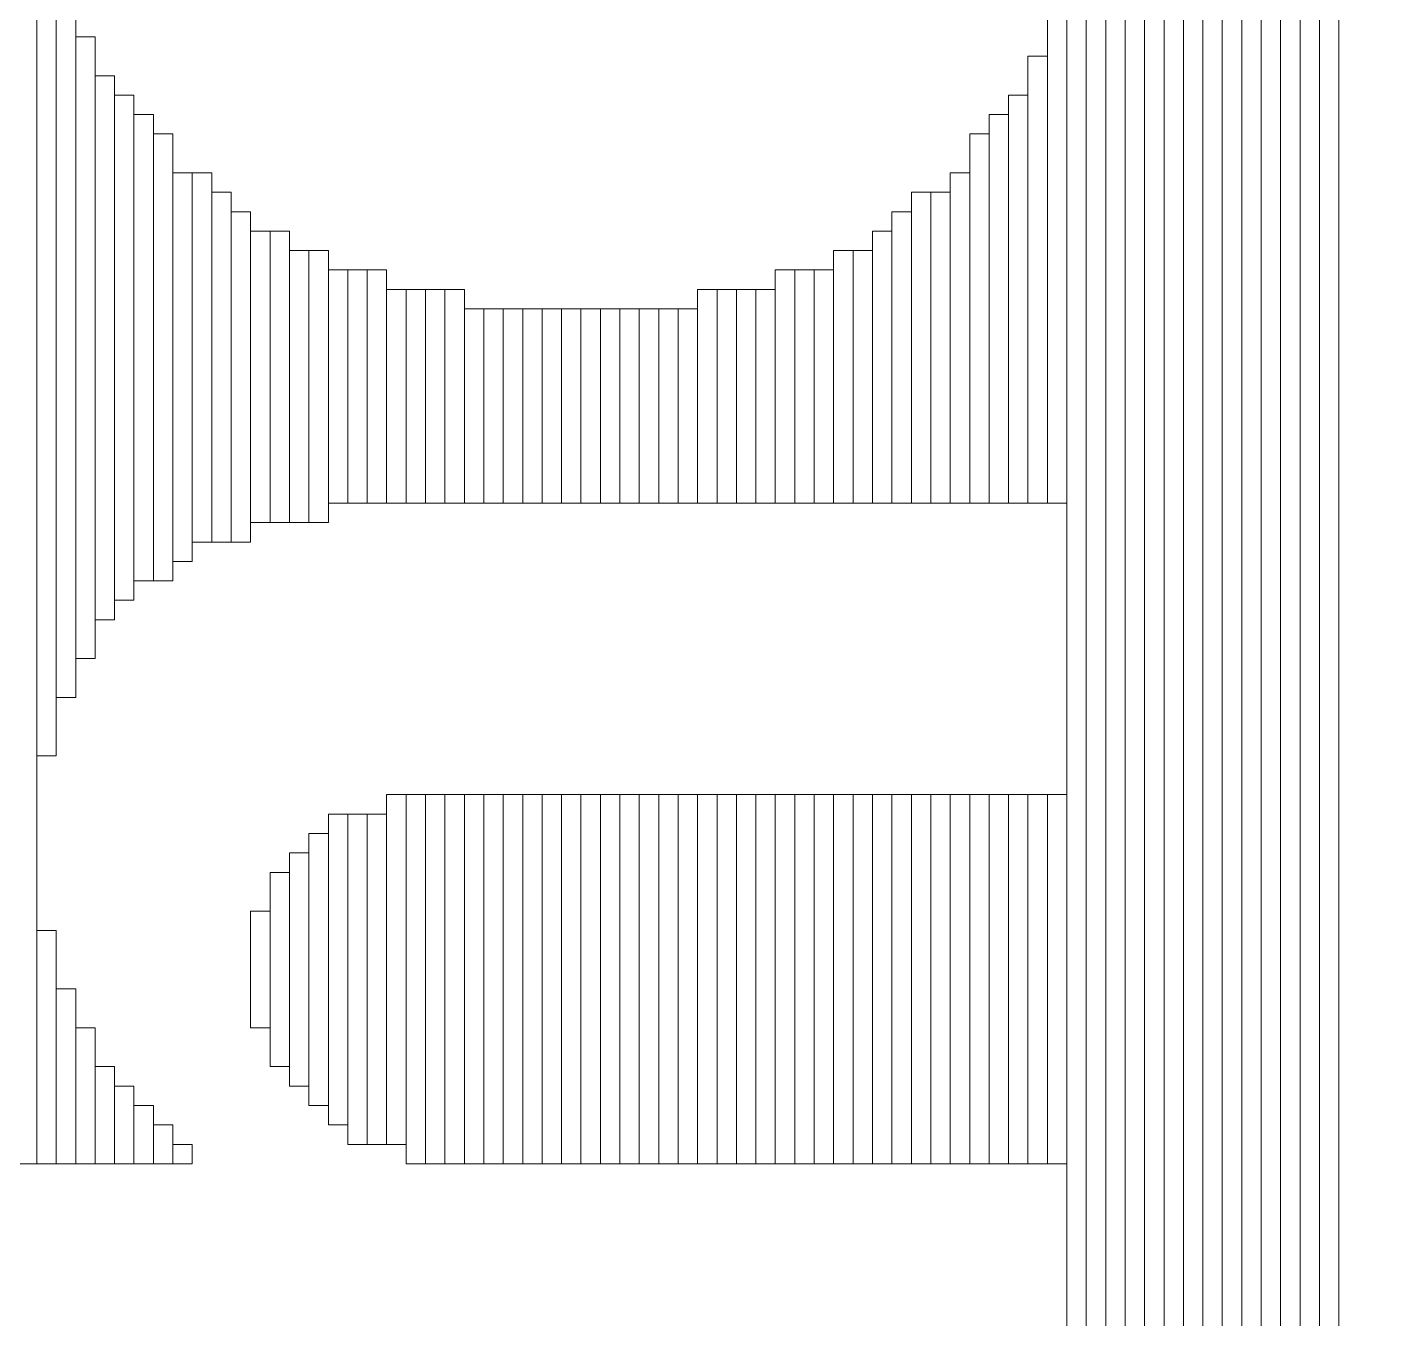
# Model space of a CAD drawing. Header units: millimetres. Extents: x -90 to 99, y -65 to 67.
# Drawn here: x -49.687 to -47.916, y 15.522 to 17.21 of the extents above; entities that cross this region are included whole.
import ezdxf

# ---------------------------------------------------------------- set-up
doc = ezdxf.new("R2010")
doc.units = ezdxf.units.MM
doc.header["$MEASUREMENT"] = 0
doc.layers.add('BG_OUTLINE', color=7, linetype='Continuous')
doc.layers.add('MA_PEN3', color=7, linetype='Continuous')

msp = doc.modelspace()

# ---------------------------------------------------------------- linework, layer by layer
at = {"layer": 'BG_OUTLINE', "color": 3, "lineweight": 9}
msp.add_open_spline([(-71.7269, -61.8795), (-71.7269, -61.8795), (-71.7343, 42.2681), (-71.7343, 42.2681), (-71.7343, 42.2681), (-71.7348, 43.0066), (-71.4419, 43.715), (-70.92, 44.2375), (-70.92, 44.2375), (-70.3982, 44.76), (-69.6866, 45.0538), (-68.9482, 45.0543), (-68.9482, 45.0543), (-68.9482, 45.0543), (75.2046, 45.0543), (75.2046, 45.0543), (75.2046, 45.0543), (76.8319, 45.0552), (78.1763, 43.7805), (78.2661, 42.1556), (78.2661, 42.1556), (78.2661, 42.1556), (78.2661, 31.2814), (78.2661, 31.2814), (78.2661, 31.2814), (78.2661, 31.2814), (72.2646, 31.2814), (72.2646, 31.2814), (72.2646, 31.2814), (72.2646, 31.2814), (72.2646, 26.9814), (72.2646, 26.9814), (72.2646, 26.9814), (72.2646, 26.9814), (78.2661, 26.9814), (78.2661, 26.9814), (78.2661, 26.9814), (78.2661, 26.9814), (78.2661, 18.6553), (78.2661, 18.6553), (78.2661, 18.6553), (78.2661, 18.6553), (72.2496, 18.6553), (72.2496, 18.6553), (72.2496, 18.6553), (72.2496, 18.6553), (72.2496, 14.3553), (72.2496, 14.3553), (72.2496, 14.3553), (72.2496, 14.3553), (78.2661, 14.3553), (78.2661, 14.3553), (78.2661, 14.3553), (78.2661, 14.3553), (78.2661, 9.255), (78.2661, 9.255), (78.2661, 9.255), (78.2661, 9.255), (72.2648, 9.255), (72.2648, 9.255), (72.2648, 9.255), (72.2648, 9.255), (72.2648, 4.955), (72.2648, 4.955), (72.2648, 4.955), (72.2648, 4.955), (78.2661, 4.955), (78.2661, 4.955), (78.2661, 4.955), (78.2661, 4.955), (78.2661, -3.3762), (78.2661, -3.3762), (78.2661, -3.3762), (78.2661, -3.3762), (72.2445, -3.3762), (72.2445, -3.3762), (72.2445, -3.3762), (72.2445, -3.3762), (72.2445, -7.6762), (72.2445, -7.6762), (72.2445, -7.6762), (72.2445, -7.6762), (78.2661, -7.6762), (78.2661, -7.6762), (78.2661, -7.6762), (78.2661, -7.6762), (78.2661, -12.7615), (78.2661, -12.7615), (78.2661, -12.7615), (78.2661, -12.7615), (72.2651, -12.7615), (72.2651, -12.7615), (72.2651, -12.7615), (72.2651, -12.7615), (72.2651, -17.0615), (72.2651, -17.0615), (72.2651, -17.0615), (72.2651, -17.0615), (78.2661, -17.0615), (78.2661, -17.0615), (78.2661, -17.0615), (78.2661, -17.0615), (78.2661, -25.4097), (78.2661, -25.4097), (78.2661, -25.4097), (78.2661, -25.4097), (72.2656, -25.4097), (72.2656, -25.4097), (72.2656, -25.4097), (72.2656, -25.4097), (72.2656, -29.7097), (72.2656, -29.7097), (72.2656, -29.7097), (72.2656, -29.7097), (78.2661, -29.7097), (78.2661, -29.7097), (78.2661, -29.7097), (78.2661, -29.7097), (78.2661, -34.793), (78.2661, -34.793), (78.2661, -34.793), (78.2661, -34.793), (72.2679, -34.793), (72.2679, -34.793), (72.2679, -34.793), (72.2679, -34.793), (72.2679, -39.0929), (72.2679, -39.0929), (72.2679, -39.0929), (72.2679, -39.0929), (78.2661, -39.0929), (78.2661, -39.0929), (78.2661, -39.0929), (78.2661, -39.0929), (78.2661, -47.4269), (78.2661, -47.4269), (78.2661, -47.4269), (78.2661, -47.4269), (72.2679, -47.4269), (72.2679, -47.4269), (72.2679, -47.4269), (72.2679, -47.4269), (72.2679, -51.7269), (72.2679, -51.7269), (72.2679, -51.7269), (72.2679, -51.7269), (78.2661, -51.7269), (78.2661, -51.7269), (78.2661, -51.7269), (78.2661, -51.7269), (78.2661, -51.8138), (78.2661, -51.8138), (78.2661, -51.8138), (78.2661, -51.8138), (78.2656, -61.8468), (78.2656, -61.8468), (78.2656, -61.8468), (78.2661, -62.6669), (77.9407, -63.4536), (77.3612, -64.0339), (77.3612, -64.0339), (76.7817, -64.6142), (75.9915, -64.9405), (75.1713, -64.941), (75.1713, -64.941), (75.1713, -64.941), (-68.6609, -64.9456), (-68.6609, -64.9456), (-68.6609, -64.9456), (-69.4735, -64.9461), (-70.2531, -64.6237), (-70.8281, -64.0495), (-70.8281, -64.0495), (-71.4031, -63.4752), (-71.7264, -62.6922), (-71.7269, -61.8795)], degree=3, knots=[0, 0, 0, 0, 0.022727, 0.022727, 0.022727, 0.022727, 0.045455, 0.045455, 0.045455, 0.045455, 0.068182, 0.068182, 0.068182, 0.068182, 0.090909, 0.090909, 0.090909, 0.090909, 0.113636, 0.113636, 0.113636, 0.113636, 0.136364, 0.136364, 0.136364, 0.136364, 0.159091, 0.159091, 0.159091, 0.159091, 0.181818, 0.181818, 0.181818, 0.181818, 0.204545, 0.204545, 0.204545, 0.204545, 0.227273, 0.227273, 0.227273, 0.227273, 0.25, 0.25, 0.25, 0.25, 0.272727, 0.272727, 0.272727, 0.272727, 0.295455, 0.295455, 0.295455, 0.295455, 0.318182, 0.318182, 0.318182, 0.318182, 0.340909, 0.340909, 0.340909, 0.340909, 0.363636, 0.363636, 0.363636, 0.363636, 0.386364, 0.386364, 0.386364, 0.386364, 0.409091, 0.409091, 0.409091, 0.409091, 0.431818, 0.431818, 0.431818, 0.431818, 0.454545, 0.454545, 0.454545, 0.454545, 0.477273, 0.477273, 0.477273, 0.477273, 0.5, 0.5, 0.5, 0.5, 0.522727, 0.522727, 0.522727, 0.522727, 0.545455, 0.545455, 0.545455, 0.545455, 0.568182, 0.568182, 0.568182, 0.568182, 0.590909, 0.590909, 0.590909, 0.590909, 0.613636, 0.613636, 0.613636, 0.613636, 0.636364, 0.636364, 0.636364, 0.636364, 0.659091, 0.659091, 0.659091, 0.659091, 0.681818, 0.681818, 0.681818, 0.681818, 0.704545, 0.704545, 0.704545, 0.704545, 0.727273, 0.727273, 0.727273, 0.727273, 0.75, 0.75, 0.75, 0.75, 0.772727, 0.772727, 0.772727, 0.772727, 0.795455, 0.795455, 0.795455, 0.795455, 0.818182, 0.818182, 0.818182, 0.818182, 0.840909, 0.840909, 0.840909, 0.840909, 0.863636, 0.863636, 0.863636, 0.863636, 0.886364, 0.886364, 0.886364, 0.886364, 0.909091, 0.909091, 0.909091, 0.909091, 0.931818, 0.931818, 0.931818, 0.931818, 0.954545, 0.954545, 0.954545, 0.954545, 0.977273, 0.977273, 0.977273, 0.977273, 1, 1, 1, 1], dxfattribs=at)
at = {"layer": 'MA_PEN3', "color": 5, "lineweight": 9}
for points in [[(-48.2773, 12.6512), (-48.2773, 12.6512), (-48.3027, 12.6512), (-48.3027, 12.6512), (-48.3027, 12.6512), (-48.3027, 12.6512), (-48.3027, 25.0972), (-48.3027, 25.0972), (-48.3027, 25.0972), (-48.3027, 25.0972), (-48.2773, 25.0972), (-48.2773, 25.0972), (-48.2773, 25.0972), (-48.2773, 25.0972), (-48.2773, 12.6512), (-48.2773, 12.6512)], [(-48.2519, 12.6512), (-48.2519, 12.6512), (-48.2773, 12.6512), (-48.2773, 12.6512), (-48.2773, 12.6512), (-48.2773, 12.6512), (-48.2773, 25.0972), (-48.2773, 25.0972), (-48.2773, 25.0972), (-48.2773, 25.0972), (-48.2519, 25.0972), (-48.2519, 25.0972), (-48.2519, 25.0972), (-48.2519, 25.0972), (-48.2519, 12.6512), (-48.2519, 12.6512)], [(-48.2265, 12.6512), (-48.2265, 12.6512), (-48.2519, 12.6512), (-48.2519, 12.6512), (-48.2519, 12.6512), (-48.2519, 12.6512), (-48.2519, 25.0972), (-48.2519, 25.0972), (-48.2519, 25.0972), (-48.2519, 25.0972), (-48.2265, 25.0972), (-48.2265, 25.0972), (-48.2265, 25.0972), (-48.2265, 25.0972), (-48.2265, 12.6512), (-48.2265, 12.6512)], [(-48.2011, 12.6512), (-48.2011, 12.6512), (-48.2265, 12.6512), (-48.2265, 12.6512), (-48.2265, 12.6512), (-48.2265, 12.6512), (-48.2265, 25.0972), (-48.2265, 25.0972), (-48.2265, 25.0972), (-48.2265, 25.0972), (-48.2011, 25.0972), (-48.2011, 25.0972), (-48.2011, 25.0972), (-48.2011, 25.0972), (-48.2011, 12.6512), (-48.2011, 12.6512)], [(-48.1757, 12.6512), (-48.1757, 12.6512), (-48.2011, 12.6512), (-48.2011, 12.6512), (-48.2011, 12.6512), (-48.2011, 12.6512), (-48.2011, 25.0972), (-48.2011, 25.0972), (-48.2011, 25.0972), (-48.2011, 25.0972), (-48.1757, 25.0972), (-48.1757, 25.0972), (-48.1757, 25.0972), (-48.1757, 25.0972), (-48.1757, 12.6512), (-48.1757, 12.6512)], [(-48.1503, 12.6512), (-48.1503, 12.6512), (-48.1757, 12.6512), (-48.1757, 12.6512), (-48.1757, 12.6512), (-48.1757, 12.6512), (-48.1757, 25.0972), (-48.1757, 25.0972), (-48.1757, 25.0972), (-48.1757, 25.0972), (-48.1503, 25.0972), (-48.1503, 25.0972), (-48.1503, 25.0972), (-48.1503, 25.0972), (-48.1503, 12.6512), (-48.1503, 12.6512)], [(-48.1249, 12.6512), (-48.1249, 12.6512), (-48.1503, 12.6512), (-48.1503, 12.6512), (-48.1503, 12.6512), (-48.1503, 12.6512), (-48.1503, 25.0972), (-48.1503, 25.0972), (-48.1503, 25.0972), (-48.1503, 25.0972), (-48.1249, 25.0972), (-48.1249, 25.0972), (-48.1249, 25.0972), (-48.1249, 25.0972), (-48.1249, 12.6512), (-48.1249, 12.6512)], [(-48.0995, 12.6512), (-48.0995, 12.6512), (-48.1249, 12.6512), (-48.1249, 12.6512), (-48.1249, 12.6512), (-48.1249, 12.6512), (-48.1249, 25.0972), (-48.1249, 25.0972), (-48.1249, 25.0972), (-48.1249, 25.0972), (-48.0995, 25.0972), (-48.0995, 25.0972), (-48.0995, 25.0972), (-48.0995, 25.0972), (-48.0995, 12.6512), (-48.0995, 12.6512)], [(-48.0741, 12.6512), (-48.0741, 12.6512), (-48.0995, 12.6512), (-48.0995, 12.6512), (-48.0995, 12.6512), (-48.0995, 12.6512), (-48.0995, 25.0972), (-48.0995, 25.0972), (-48.0995, 25.0972), (-48.0995, 25.0972), (-48.0741, 25.0972), (-48.0741, 25.0972), (-48.0741, 25.0972), (-48.0741, 25.0972), (-48.0741, 12.6512), (-48.0741, 12.6512)], [(-48.0487, 12.6512), (-48.0487, 12.6512), (-48.0741, 12.6512), (-48.0741, 12.6512), (-48.0741, 12.6512), (-48.0741, 12.6512), (-48.0741, 25.0972), (-48.0741, 25.0972), (-48.0741, 25.0972), (-48.0741, 25.0972), (-48.0487, 25.0972), (-48.0487, 25.0972), (-48.0487, 25.0972), (-48.0487, 25.0972), (-48.0487, 12.6512), (-48.0487, 12.6512)], [(-48.0233, 12.6512), (-48.0233, 12.6512), (-48.0487, 12.6512), (-48.0487, 12.6512), (-48.0487, 12.6512), (-48.0487, 12.6512), (-48.0487, 25.0972), (-48.0487, 25.0972), (-48.0487, 25.0972), (-48.0487, 25.0972), (-48.0233, 25.0972), (-48.0233, 25.0972), (-48.0233, 25.0972), (-48.0233, 25.0972), (-48.0233, 12.6512), (-48.0233, 12.6512)], [(-47.9979, 12.6512), (-47.9979, 12.6512), (-48.0233, 12.6512), (-48.0233, 12.6512), (-48.0233, 12.6512), (-48.0233, 12.6512), (-48.0233, 25.0972), (-48.0233, 25.0972), (-48.0233, 25.0972), (-48.0233, 25.0972), (-47.9979, 25.0972), (-47.9979, 25.0972), (-47.9979, 25.0972), (-47.9979, 25.0972), (-47.9979, 12.6512), (-47.9979, 12.6512)], [(-47.9725, 12.6512), (-47.9725, 12.6512), (-47.9979, 12.6512), (-47.9979, 12.6512), (-47.9979, 12.6512), (-47.9979, 12.6512), (-47.9979, 25.0972), (-47.9979, 25.0972), (-47.9979, 25.0972), (-47.9979, 25.0972), (-47.9725, 25.0972), (-47.9725, 25.0972), (-47.9725, 25.0972), (-47.9725, 25.0972), (-47.9725, 12.6512), (-47.9725, 12.6512)], [(-49.6743, 15.7246), (-49.6743, 15.7246), (-49.6997, 15.7246), (-49.6997, 15.7246), (-49.6997, 15.7246), (-49.6997, 15.7246), (-49.6997, 22.481), (-49.6997, 22.481), (-49.6997, 22.481), (-49.6997, 22.481), (-49.6743, 22.481), (-49.6743, 22.481), (-49.6743, 22.481), (-49.6743, 22.481), (-49.6743, 15.7246), (-49.6743, 15.7246)], [(-49.649, 16.258), (-49.649, 16.258), (-49.6743, 16.258), (-49.6743, 16.258), (-49.6743, 16.258), (-49.6743, 16.258), (-49.6743, 17.3502), (-49.6743, 17.3502), (-49.6743, 17.3502), (-49.6743, 17.3502), (-49.649, 17.3502), (-49.649, 17.3502), (-49.649, 17.3502), (-49.649, 17.3502), (-49.649, 16.258), (-49.649, 16.258)], [(-48.3027, 15.0134), (-48.3027, 15.0134), (-48.3281, 15.0134), (-48.3281, 15.0134), (-48.3281, 15.0134), (-48.3281, 15.0134), (-48.3281, 17.3502), (-48.3281, 17.3502), (-48.3281, 17.3502), (-48.3281, 17.3502), (-48.3027, 17.3502), (-48.3027, 17.3502), (-48.3027, 17.3502), (-48.3027, 17.3502), (-48.3027, 15.0134), (-48.3027, 15.0134)], [(-49.6235, 16.3342), (-49.6235, 16.3342), (-49.649, 16.3342), (-49.649, 16.3342), (-49.649, 16.3342), (-49.649, 16.3342), (-49.649, 17.274), (-49.649, 17.274), (-49.649, 17.274), (-49.649, 17.274), (-49.6235, 17.274), (-49.6235, 17.274), (-49.6235, 17.274), (-49.6235, 17.274), (-49.6235, 16.3342), (-49.6235, 16.3342)], [(-48.3281, 16.5882), (-48.3281, 16.5882), (-48.3535, 16.5882), (-48.3535, 16.5882), (-48.3535, 16.5882), (-48.3535, 16.5882), (-48.3535, 17.2486), (-48.3535, 17.2486), (-48.3535, 17.2486), (-48.3535, 17.2486), (-48.3281, 17.2486), (-48.3281, 17.2486), (-48.3281, 17.2486), (-48.3281, 17.2486), (-48.3281, 16.5882), (-48.3281, 16.5882)], [(-49.5981, 16.385), (-49.5981, 16.385), (-49.6235, 16.385), (-49.6235, 16.385), (-49.6235, 16.385), (-49.6235, 16.385), (-49.6235, 17.1978), (-49.6235, 17.1978), (-49.6235, 17.1978), (-49.6235, 17.1978), (-49.5981, 17.1978), (-49.5981, 17.1978), (-49.5981, 17.1978), (-49.5981, 17.1978), (-49.5981, 16.385), (-49.5981, 16.385)], [(-48.3535, 16.5882), (-48.3535, 16.5882), (-48.3789, 16.5882), (-48.3789, 16.5882), (-48.3789, 16.5882), (-48.3789, 16.5882), (-48.3789, 17.1724), (-48.3789, 17.1724), (-48.3789, 17.1724), (-48.3789, 17.1724), (-48.3535, 17.1724), (-48.3535, 17.1724), (-48.3535, 17.1724), (-48.3535, 17.1724), (-48.3535, 16.5882), (-48.3535, 16.5882)], [(-49.5728, 16.4358), (-49.5728, 16.4358), (-49.5981, 16.4358), (-49.5981, 16.4358), (-49.5981, 16.4358), (-49.5981, 16.4358), (-49.5981, 17.147), (-49.5981, 17.147), (-49.5981, 17.147), (-49.5981, 17.147), (-49.5728, 17.147), (-49.5728, 17.147), (-49.5728, 17.147), (-49.5728, 17.147), (-49.5728, 16.4358), (-49.5728, 16.4358)], [(-49.5473, 16.4612), (-49.5473, 16.4612), (-49.5728, 16.4612), (-49.5728, 16.4612), (-49.5728, 16.4612), (-49.5728, 16.4612), (-49.5728, 17.1216), (-49.5728, 17.1216), (-49.5728, 17.1216), (-49.5728, 17.1216), (-49.5473, 17.1216), (-49.5473, 17.1216), (-49.5473, 17.1216), (-49.5473, 17.1216), (-49.5473, 16.4612), (-49.5473, 16.4612)], [(-48.3789, 16.5882), (-48.3789, 16.5882), (-48.4043, 16.5882), (-48.4043, 16.5882), (-48.4043, 16.5882), (-48.4043, 16.5882), (-48.4043, 17.1216), (-48.4043, 17.1216), (-48.4043, 17.1216), (-48.4043, 17.1216), (-48.3789, 17.1216), (-48.3789, 17.1216), (-48.3789, 17.1216), (-48.3789, 17.1216), (-48.3789, 16.5882), (-48.3789, 16.5882)], [(-49.5219, 16.4866), (-49.5219, 16.4866), (-49.5473, 16.4866), (-49.5473, 16.4866), (-49.5473, 16.4866), (-49.5473, 16.4866), (-49.5473, 17.0962), (-49.5473, 17.0962), (-49.5473, 17.0962), (-49.5473, 17.0962), (-49.5219, 17.0962), (-49.5219, 17.0962), (-49.5219, 17.0962), (-49.5219, 17.0962), (-49.5219, 16.4866), (-49.5219, 16.4866)], [(-48.4043, 16.5882), (-48.4043, 16.5882), (-48.4297, 16.5882), (-48.4297, 16.5882), (-48.4297, 16.5882), (-48.4297, 16.5882), (-48.4297, 17.0962), (-48.4297, 17.0962), (-48.4297, 17.0962), (-48.4297, 17.0962), (-48.4043, 17.0962), (-48.4043, 17.0962), (-48.4043, 17.0962), (-48.4043, 17.0962), (-48.4043, 16.5882), (-48.4043, 16.5882)], [(-49.4966, 16.4866), (-49.4966, 16.4866), (-49.5219, 16.4866), (-49.5219, 16.4866), (-49.5219, 16.4866), (-49.5219, 16.4866), (-49.5219, 17.0708), (-49.5219, 17.0708), (-49.5219, 17.0708), (-49.5219, 17.0708), (-49.4966, 17.0708), (-49.4966, 17.0708), (-49.4966, 17.0708), (-49.4966, 17.0708), (-49.4966, 16.4866), (-49.4966, 16.4866)], [(-48.4297, 16.5882), (-48.4297, 16.5882), (-48.4551, 16.5882), (-48.4551, 16.5882), (-48.4551, 16.5882), (-48.4551, 16.5882), (-48.4551, 17.0708), (-48.4551, 17.0708), (-48.4551, 17.0708), (-48.4551, 17.0708), (-48.4297, 17.0708), (-48.4297, 17.0708), (-48.4297, 17.0708), (-48.4297, 17.0708), (-48.4297, 16.5882), (-48.4297, 16.5882)], [(-49.4711, 16.512), (-49.4711, 16.512), (-49.4966, 16.512), (-49.4966, 16.512), (-49.4966, 16.512), (-49.4966, 16.512), (-49.4966, 17.02), (-49.4966, 17.02), (-49.4966, 17.02), (-49.4966, 17.02), (-49.4711, 17.02), (-49.4711, 17.02), (-49.4711, 17.02), (-49.4711, 17.02), (-49.4711, 16.512), (-49.4711, 16.512)], [(-49.4457, 16.5374), (-49.4457, 16.5374), (-49.4711, 16.5374), (-49.4711, 16.5374), (-49.4711, 16.5374), (-49.4711, 16.5374), (-49.4711, 17.02), (-49.4711, 17.02), (-49.4711, 17.02), (-49.4711, 17.02), (-49.4457, 17.02), (-49.4457, 17.02), (-49.4457, 17.02), (-49.4457, 17.02), (-49.4457, 16.5374), (-49.4457, 16.5374)], [(-48.4551, 16.5882), (-48.4551, 16.5882), (-48.4805, 16.5882), (-48.4805, 16.5882), (-48.4805, 16.5882), (-48.4805, 16.5882), (-48.4805, 17.02), (-48.4805, 17.02), (-48.4805, 17.02), (-48.4805, 17.02), (-48.4551, 17.02), (-48.4551, 17.02), (-48.4551, 17.02), (-48.4551, 17.02), (-48.4551, 16.5882), (-48.4551, 16.5882)], [(-49.4204, 16.5374), (-49.4204, 16.5374), (-49.4457, 16.5374), (-49.4457, 16.5374), (-49.4457, 16.5374), (-49.4457, 16.5374), (-49.4457, 16.9946), (-49.4457, 16.9946), (-49.4457, 16.9946), (-49.4457, 16.9946), (-49.4204, 16.9946), (-49.4204, 16.9946), (-49.4204, 16.9946), (-49.4204, 16.9946), (-49.4204, 16.5374), (-49.4204, 16.5374)], [(-48.5059, 16.5882), (-48.5059, 16.5882), (-48.5313, 16.5882), (-48.5313, 16.5882), (-48.5313, 16.5882), (-48.5313, 16.5882), (-48.5313, 16.9946), (-48.5313, 16.9946), (-48.5313, 16.9946), (-48.5313, 16.9946), (-48.5059, 16.9946), (-48.5059, 16.9946), (-48.5059, 16.9946), (-48.5059, 16.9946), (-48.5059, 16.5882), (-48.5059, 16.5882)], [(-48.4805, 16.5882), (-48.4805, 16.5882), (-48.5059, 16.5882), (-48.5059, 16.5882), (-48.5059, 16.5882), (-48.5059, 16.5882), (-48.5059, 16.9946), (-48.5059, 16.9946), (-48.5059, 16.9946), (-48.5059, 16.9946), (-48.4805, 16.9946), (-48.4805, 16.9946), (-48.4805, 16.9946), (-48.4805, 16.9946), (-48.4805, 16.5882), (-48.4805, 16.5882)], [(-49.3949, 16.5374), (-49.3949, 16.5374), (-49.4204, 16.5374), (-49.4204, 16.5374), (-49.4204, 16.5374), (-49.4204, 16.5374), (-49.4204, 16.9692), (-49.4204, 16.9692), (-49.4204, 16.9692), (-49.4204, 16.9692), (-49.3949, 16.9692), (-49.3949, 16.9692), (-49.3949, 16.9692), (-49.3949, 16.9692), (-49.3949, 16.5374), (-49.3949, 16.5374)], [(-48.5313, 16.5882), (-48.5313, 16.5882), (-48.5567, 16.5882), (-48.5567, 16.5882), (-48.5567, 16.5882), (-48.5567, 16.5882), (-48.5567, 16.9692), (-48.5567, 16.9692), (-48.5567, 16.9692), (-48.5567, 16.9692), (-48.5313, 16.9692), (-48.5313, 16.9692), (-48.5313, 16.9692), (-48.5313, 16.9692), (-48.5313, 16.5882), (-48.5313, 16.5882)], [(-49.3695, 16.5628), (-49.3695, 16.5628), (-49.3949, 16.5628), (-49.3949, 16.5628), (-49.3949, 16.5628), (-49.3949, 16.5628), (-49.3949, 16.9438), (-49.3949, 16.9438), (-49.3949, 16.9438), (-49.3949, 16.9438), (-49.3695, 16.9438), (-49.3695, 16.9438), (-49.3695, 16.9438), (-49.3695, 16.9438), (-49.3695, 16.5628), (-49.3695, 16.5628)], [(-49.3442, 16.5628), (-49.3442, 16.5628), (-49.3695, 16.5628), (-49.3695, 16.5628), (-49.3695, 16.5628), (-49.3695, 16.5628), (-49.3695, 16.9438), (-49.3695, 16.9438), (-49.3695, 16.9438), (-49.3695, 16.9438), (-49.3442, 16.9438), (-49.3442, 16.9438), (-49.3442, 16.9438), (-49.3442, 16.9438), (-49.3442, 16.5628), (-49.3442, 16.5628)], [(-48.5567, 16.5882), (-48.5567, 16.5882), (-48.5821, 16.5882), (-48.5821, 16.5882), (-48.5821, 16.5882), (-48.5821, 16.5882), (-48.5821, 16.9438), (-48.5821, 16.9438), (-48.5821, 16.9438), (-48.5821, 16.9438), (-48.5567, 16.9438), (-48.5567, 16.9438), (-48.5567, 16.9438), (-48.5567, 16.9438), (-48.5567, 16.5882), (-48.5567, 16.5882)], [(-49.3187, 16.5628), (-49.3187, 16.5628), (-49.3442, 16.5628), (-49.3442, 16.5628), (-49.3442, 16.5628), (-49.3442, 16.5628), (-49.3442, 16.9184), (-49.3442, 16.9184), (-49.3442, 16.9184), (-49.3442, 16.9184), (-49.3187, 16.9184), (-49.3187, 16.9184), (-49.3187, 16.9184), (-49.3187, 16.9184), (-49.3187, 16.5628), (-49.3187, 16.5628)], [(-49.2933, 16.5628), (-49.2933, 16.5628), (-49.3187, 16.5628), (-49.3187, 16.5628), (-49.3187, 16.5628), (-49.3187, 16.5628), (-49.3187, 16.9184), (-49.3187, 16.9184), (-49.3187, 16.9184), (-49.3187, 16.9184), (-49.2933, 16.9184), (-49.2933, 16.9184), (-49.2933, 16.9184), (-49.2933, 16.9184), (-49.2933, 16.5628), (-49.2933, 16.5628)], [(-48.6075, 16.5882), (-48.6075, 16.5882), (-48.6329, 16.5882), (-48.6329, 16.5882), (-48.6329, 16.5882), (-48.6329, 16.5882), (-48.6329, 16.9184), (-48.6329, 16.9184), (-48.6329, 16.9184), (-48.6329, 16.9184), (-48.6075, 16.9184), (-48.6075, 16.9184), (-48.6075, 16.9184), (-48.6075, 16.9184), (-48.6075, 16.5882), (-48.6075, 16.5882)], [(-48.5821, 16.5882), (-48.5821, 16.5882), (-48.6075, 16.5882), (-48.6075, 16.5882), (-48.6075, 16.5882), (-48.6075, 16.5882), (-48.6075, 16.9184), (-48.6075, 16.9184), (-48.6075, 16.9184), (-48.6075, 16.9184), (-48.5821, 16.9184), (-48.5821, 16.9184), (-48.5821, 16.9184), (-48.5821, 16.9184), (-48.5821, 16.5882), (-48.5821, 16.5882)], [(-49.268, 16.5882), (-49.268, 16.5882), (-49.2933, 16.5882), (-49.2933, 16.5882), (-49.2933, 16.5882), (-49.2933, 16.5882), (-49.2933, 16.893), (-49.2933, 16.893), (-49.2933, 16.893), (-49.2933, 16.893), (-49.268, 16.893), (-49.268, 16.893), (-49.268, 16.893), (-49.268, 16.893), (-49.268, 16.5882), (-49.268, 16.5882)], [(-49.2425, 16.5882), (-49.2425, 16.5882), (-49.268, 16.5882), (-49.268, 16.5882), (-49.268, 16.5882), (-49.268, 16.5882), (-49.268, 16.893), (-49.268, 16.893), (-49.268, 16.893), (-49.268, 16.893), (-49.2425, 16.893), (-49.2425, 16.893), (-49.2425, 16.893), (-49.2425, 16.893), (-49.2425, 16.5882), (-49.2425, 16.5882)], [(-49.2171, 16.5882), (-49.2171, 16.5882), (-49.2425, 16.5882), (-49.2425, 16.5882), (-49.2425, 16.5882), (-49.2425, 16.5882), (-49.2425, 16.893), (-49.2425, 16.893), (-49.2425, 16.893), (-49.2425, 16.893), (-49.2171, 16.893), (-49.2171, 16.893), (-49.2171, 16.893), (-49.2171, 16.893), (-49.2171, 16.5882), (-49.2171, 16.5882)], [(-48.6837, 16.5882), (-48.6837, 16.5882), (-48.7091, 16.5882), (-48.7091, 16.5882), (-48.7091, 16.5882), (-48.7091, 16.5882), (-48.7091, 16.893), (-48.7091, 16.893), (-48.7091, 16.893), (-48.7091, 16.893), (-48.6837, 16.893), (-48.6837, 16.893), (-48.6837, 16.893), (-48.6837, 16.893), (-48.6837, 16.5882), (-48.6837, 16.5882)], [(-48.6583, 16.5882), (-48.6583, 16.5882), (-48.6837, 16.5882), (-48.6837, 16.5882), (-48.6837, 16.5882), (-48.6837, 16.5882), (-48.6837, 16.893), (-48.6837, 16.893), (-48.6837, 16.893), (-48.6837, 16.893), (-48.6583, 16.893), (-48.6583, 16.893), (-48.6583, 16.893), (-48.6583, 16.893), (-48.6583, 16.5882), (-48.6583, 16.5882)], [(-48.6329, 16.5882), (-48.6329, 16.5882), (-48.6583, 16.5882), (-48.6583, 16.5882), (-48.6583, 16.5882), (-48.6583, 16.5882), (-48.6583, 16.893), (-48.6583, 16.893), (-48.6583, 16.893), (-48.6583, 16.893), (-48.6329, 16.893), (-48.6329, 16.893), (-48.6329, 16.893), (-48.6329, 16.893), (-48.6329, 16.5882), (-48.6329, 16.5882)], [(-49.1917, 16.5882), (-49.1917, 16.5882), (-49.2171, 16.5882), (-49.2171, 16.5882), (-49.2171, 16.5882), (-49.2171, 16.5882), (-49.2171, 16.8676), (-49.2171, 16.8676), (-49.2171, 16.8676), (-49.2171, 16.8676), (-49.1917, 16.8676), (-49.1917, 16.8676), (-49.1917, 16.8676), (-49.1917, 16.8676), (-49.1917, 16.5882), (-49.1917, 16.5882)], [(-49.1663, 16.5882), (-49.1663, 16.5882), (-49.1917, 16.5882), (-49.1917, 16.5882), (-49.1917, 16.5882), (-49.1917, 16.5882), (-49.1917, 16.8676), (-49.1917, 16.8676), (-49.1917, 16.8676), (-49.1917, 16.8676), (-49.1663, 16.8676), (-49.1663, 16.8676), (-49.1663, 16.8676), (-49.1663, 16.8676), (-49.1663, 16.5882), (-49.1663, 16.5882)], [(-49.1409, 16.5882), (-49.1409, 16.5882), (-49.1663, 16.5882), (-49.1663, 16.5882), (-49.1663, 16.5882), (-49.1663, 16.5882), (-49.1663, 16.8676), (-49.1663, 16.8676), (-49.1663, 16.8676), (-49.1663, 16.8676), (-49.1409, 16.8676), (-49.1409, 16.8676), (-49.1409, 16.8676), (-49.1409, 16.8676), (-49.1409, 16.5882), (-49.1409, 16.5882)], [(-49.1155, 16.5882), (-49.1155, 16.5882), (-49.1409, 16.5882), (-49.1409, 16.5882), (-49.1409, 16.5882), (-49.1409, 16.5882), (-49.1409, 16.8676), (-49.1409, 16.8676), (-49.1409, 16.8676), (-49.1409, 16.8676), (-49.1155, 16.8676), (-49.1155, 16.8676), (-49.1155, 16.8676), (-49.1155, 16.8676), (-49.1155, 16.5882), (-49.1155, 16.5882)], [(-48.7853, 16.5882), (-48.7853, 16.5882), (-48.8107, 16.5882), (-48.8107, 16.5882), (-48.8107, 16.5882), (-48.8107, 16.5882), (-48.8107, 16.8676), (-48.8107, 16.8676), (-48.8107, 16.8676), (-48.8107, 16.8676), (-48.7853, 16.8676), (-48.7853, 16.8676), (-48.7853, 16.8676), (-48.7853, 16.8676), (-48.7853, 16.5882), (-48.7853, 16.5882)], [(-48.7599, 16.5882), (-48.7599, 16.5882), (-48.7853, 16.5882), (-48.7853, 16.5882), (-48.7853, 16.5882), (-48.7853, 16.5882), (-48.7853, 16.8676), (-48.7853, 16.8676), (-48.7853, 16.8676), (-48.7853, 16.8676), (-48.7599, 16.8676), (-48.7599, 16.8676), (-48.7599, 16.8676), (-48.7599, 16.8676), (-48.7599, 16.5882), (-48.7599, 16.5882)], [(-48.7345, 16.5882), (-48.7345, 16.5882), (-48.7599, 16.5882), (-48.7599, 16.5882), (-48.7599, 16.5882), (-48.7599, 16.5882), (-48.7599, 16.8676), (-48.7599, 16.8676), (-48.7599, 16.8676), (-48.7599, 16.8676), (-48.7345, 16.8676), (-48.7345, 16.8676), (-48.7345, 16.8676), (-48.7345, 16.8676), (-48.7345, 16.5882), (-48.7345, 16.5882)], [(-48.7091, 16.5882), (-48.7091, 16.5882), (-48.7345, 16.5882), (-48.7345, 16.5882), (-48.7345, 16.5882), (-48.7345, 16.5882), (-48.7345, 16.8676), (-48.7345, 16.8676), (-48.7345, 16.8676), (-48.7345, 16.8676), (-48.7091, 16.8676), (-48.7091, 16.8676), (-48.7091, 16.8676), (-48.7091, 16.8676), (-48.7091, 16.5882), (-48.7091, 16.5882)], [(-49.0901, 16.5882), (-49.0901, 16.5882), (-49.1155, 16.5882), (-49.1155, 16.5882), (-49.1155, 16.5882), (-49.1155, 16.5882), (-49.1155, 16.8422), (-49.1155, 16.8422), (-49.1155, 16.8422), (-49.1155, 16.8422), (-49.0901, 16.8422), (-49.0901, 16.8422), (-49.0901, 16.8422), (-49.0901, 16.8422), (-49.0901, 16.5882), (-49.0901, 16.5882)], [(-49.0647, 16.5882), (-49.0647, 16.5882), (-49.0901, 16.5882), (-49.0901, 16.5882), (-49.0901, 16.5882), (-49.0901, 16.5882), (-49.0901, 16.8422), (-49.0901, 16.8422), (-49.0901, 16.8422), (-49.0901, 16.8422), (-49.0647, 16.8422), (-49.0647, 16.8422), (-49.0647, 16.8422), (-49.0647, 16.8422), (-49.0647, 16.5882), (-49.0647, 16.5882)], [(-49.0393, 16.5882), (-49.0393, 16.5882), (-49.0647, 16.5882), (-49.0647, 16.5882), (-49.0647, 16.5882), (-49.0647, 16.5882), (-49.0647, 16.8422), (-49.0647, 16.8422), (-49.0647, 16.8422), (-49.0647, 16.8422), (-49.0393, 16.8422), (-49.0393, 16.8422), (-49.0393, 16.8422), (-49.0393, 16.8422), (-49.0393, 16.5882), (-49.0393, 16.5882)], [(-49.0139, 16.5882), (-49.0139, 16.5882), (-49.0393, 16.5882), (-49.0393, 16.5882), (-49.0393, 16.5882), (-49.0393, 16.5882), (-49.0393, 16.8422), (-49.0393, 16.8422), (-49.0393, 16.8422), (-49.0393, 16.8422), (-49.0139, 16.8422), (-49.0139, 16.8422), (-49.0139, 16.8422), (-49.0139, 16.8422), (-49.0139, 16.5882), (-49.0139, 16.5882)], [(-48.9885, 16.5882), (-48.9885, 16.5882), (-49.0139, 16.5882), (-49.0139, 16.5882), (-49.0139, 16.5882), (-49.0139, 16.5882), (-49.0139, 16.8422), (-49.0139, 16.8422), (-49.0139, 16.8422), (-49.0139, 16.8422), (-48.9885, 16.8422), (-48.9885, 16.8422), (-48.9885, 16.8422), (-48.9885, 16.8422), (-48.9885, 16.5882), (-48.9885, 16.5882)], [(-48.9631, 16.5882), (-48.9631, 16.5882), (-48.9885, 16.5882), (-48.9885, 16.5882), (-48.9885, 16.5882), (-48.9885, 16.5882), (-48.9885, 16.8422), (-48.9885, 16.8422), (-48.9885, 16.8422), (-48.9885, 16.8422), (-48.9631, 16.8422), (-48.9631, 16.8422), (-48.9631, 16.8422), (-48.9631, 16.8422), (-48.9631, 16.5882), (-48.9631, 16.5882)], [(-48.9377, 16.5882), (-48.9377, 16.5882), (-48.9631, 16.5882), (-48.9631, 16.5882), (-48.9631, 16.5882), (-48.9631, 16.5882), (-48.9631, 16.8422), (-48.9631, 16.8422), (-48.9631, 16.8422), (-48.9631, 16.8422), (-48.9377, 16.8422), (-48.9377, 16.8422), (-48.9377, 16.8422), (-48.9377, 16.8422), (-48.9377, 16.5882), (-48.9377, 16.5882)], [(-48.9123, 16.5882), (-48.9123, 16.5882), (-48.9377, 16.5882), (-48.9377, 16.5882), (-48.9377, 16.5882), (-48.9377, 16.5882), (-48.9377, 16.8422), (-48.9377, 16.8422), (-48.9377, 16.8422), (-48.9377, 16.8422), (-48.9123, 16.8422), (-48.9123, 16.8422), (-48.9123, 16.8422), (-48.9123, 16.8422), (-48.9123, 16.5882), (-48.9123, 16.5882)], [(-48.8869, 16.5882), (-48.8869, 16.5882), (-48.9123, 16.5882), (-48.9123, 16.5882), (-48.9123, 16.5882), (-48.9123, 16.5882), (-48.9123, 16.8422), (-48.9123, 16.8422), (-48.9123, 16.8422), (-48.9123, 16.8422), (-48.8869, 16.8422), (-48.8869, 16.8422), (-48.8869, 16.8422), (-48.8869, 16.8422), (-48.8869, 16.5882), (-48.8869, 16.5882)], [(-48.8615, 16.5882), (-48.8615, 16.5882), (-48.8869, 16.5882), (-48.8869, 16.5882), (-48.8869, 16.5882), (-48.8869, 16.5882), (-48.8869, 16.8422), (-48.8869, 16.8422), (-48.8869, 16.8422), (-48.8869, 16.8422), (-48.8615, 16.8422), (-48.8615, 16.8422), (-48.8615, 16.8422), (-48.8615, 16.8422), (-48.8615, 16.5882), (-48.8615, 16.5882)], [(-48.8361, 16.5882), (-48.8361, 16.5882), (-48.8615, 16.5882), (-48.8615, 16.5882), (-48.8615, 16.5882), (-48.8615, 16.5882), (-48.8615, 16.8422), (-48.8615, 16.8422), (-48.8615, 16.8422), (-48.8615, 16.8422), (-48.8361, 16.8422), (-48.8361, 16.8422), (-48.8361, 16.8422), (-48.8361, 16.8422), (-48.8361, 16.5882), (-48.8361, 16.5882)], [(-48.8107, 16.5882), (-48.8107, 16.5882), (-48.8361, 16.5882), (-48.8361, 16.5882), (-48.8361, 16.5882), (-48.8361, 16.5882), (-48.8361, 16.8422), (-48.8361, 16.8422), (-48.8361, 16.8422), (-48.8361, 16.8422), (-48.8107, 16.8422), (-48.8107, 16.8422), (-48.8107, 16.8422), (-48.8107, 16.8422), (-48.8107, 16.5882), (-48.8107, 16.5882)], [(-49.1917, 15.75), (-49.1917, 15.75), (-49.2171, 15.75), (-49.2171, 15.75), (-49.2171, 15.75), (-49.2171, 15.75), (-49.2171, 16.2072), (-49.2171, 16.2072), (-49.2171, 16.2072), (-49.2171, 16.2072), (-49.1917, 16.2072), (-49.1917, 16.2072), (-49.1917, 16.2072), (-49.1917, 16.2072), (-49.1917, 15.75), (-49.1917, 15.75)], [(-49.1663, 15.7246), (-49.1663, 15.7246), (-49.1917, 15.7246), (-49.1917, 15.7246), (-49.1917, 15.7246), (-49.1917, 15.7246), (-49.1917, 16.2072), (-49.1917, 16.2072), (-49.1917, 16.2072), (-49.1917, 16.2072), (-49.1663, 16.2072), (-49.1663, 16.2072), (-49.1663, 16.2072), (-49.1663, 16.2072), (-49.1663, 15.7246), (-49.1663, 15.7246)], [(-49.1409, 15.7246), (-49.1409, 15.7246), (-49.1663, 15.7246), (-49.1663, 15.7246), (-49.1663, 15.7246), (-49.1663, 15.7246), (-49.1663, 16.2072), (-49.1663, 16.2072), (-49.1663, 16.2072), (-49.1663, 16.2072), (-49.1409, 16.2072), (-49.1409, 16.2072), (-49.1409, 16.2072), (-49.1409, 16.2072), (-49.1409, 15.7246), (-49.1409, 15.7246)], [(-49.1155, 15.7246), (-49.1155, 15.7246), (-49.1409, 15.7246), (-49.1409, 15.7246), (-49.1409, 15.7246), (-49.1409, 15.7246), (-49.1409, 16.2072), (-49.1409, 16.2072), (-49.1409, 16.2072), (-49.1409, 16.2072), (-49.1155, 16.2072), (-49.1155, 16.2072), (-49.1155, 16.2072), (-49.1155, 16.2072), (-49.1155, 15.7246), (-49.1155, 15.7246)], [(-49.0901, 15.7246), (-49.0901, 15.7246), (-49.1155, 15.7246), (-49.1155, 15.7246), (-49.1155, 15.7246), (-49.1155, 15.7246), (-49.1155, 16.2072), (-49.1155, 16.2072), (-49.1155, 16.2072), (-49.1155, 16.2072), (-49.0901, 16.2072), (-49.0901, 16.2072), (-49.0901, 16.2072), (-49.0901, 16.2072), (-49.0901, 15.7246), (-49.0901, 15.7246)], [(-49.0647, 15.7246), (-49.0647, 15.7246), (-49.0901, 15.7246), (-49.0901, 15.7246), (-49.0901, 15.7246), (-49.0901, 15.7246), (-49.0901, 16.2072), (-49.0901, 16.2072), (-49.0901, 16.2072), (-49.0901, 16.2072), (-49.0647, 16.2072), (-49.0647, 16.2072), (-49.0647, 16.2072), (-49.0647, 16.2072), (-49.0647, 15.7246), (-49.0647, 15.7246)], [(-49.0393, 15.7246), (-49.0393, 15.7246), (-49.0647, 15.7246), (-49.0647, 15.7246), (-49.0647, 15.7246), (-49.0647, 15.7246), (-49.0647, 16.2072), (-49.0647, 16.2072), (-49.0647, 16.2072), (-49.0647, 16.2072), (-49.0393, 16.2072), (-49.0393, 16.2072), (-49.0393, 16.2072), (-49.0393, 16.2072), (-49.0393, 15.7246), (-49.0393, 15.7246)], [(-49.0139, 15.7246), (-49.0139, 15.7246), (-49.0393, 15.7246), (-49.0393, 15.7246), (-49.0393, 15.7246), (-49.0393, 15.7246), (-49.0393, 16.2072), (-49.0393, 16.2072), (-49.0393, 16.2072), (-49.0393, 16.2072), (-49.0139, 16.2072), (-49.0139, 16.2072), (-49.0139, 16.2072), (-49.0139, 16.2072), (-49.0139, 15.7246), (-49.0139, 15.7246)], [(-48.9885, 15.7246), (-48.9885, 15.7246), (-49.0139, 15.7246), (-49.0139, 15.7246), (-49.0139, 15.7246), (-49.0139, 15.7246), (-49.0139, 16.2072), (-49.0139, 16.2072), (-49.0139, 16.2072), (-49.0139, 16.2072), (-48.9885, 16.2072), (-48.9885, 16.2072), (-48.9885, 16.2072), (-48.9885, 16.2072), (-48.9885, 15.7246), (-48.9885, 15.7246)], [(-48.9631, 15.7246), (-48.9631, 15.7246), (-48.9885, 15.7246), (-48.9885, 15.7246), (-48.9885, 15.7246), (-48.9885, 15.7246), (-48.9885, 16.2072), (-48.9885, 16.2072), (-48.9885, 16.2072), (-48.9885, 16.2072), (-48.9631, 16.2072), (-48.9631, 16.2072), (-48.9631, 16.2072), (-48.9631, 16.2072), (-48.9631, 15.7246), (-48.9631, 15.7246)], [(-48.9377, 15.7246), (-48.9377, 15.7246), (-48.9631, 15.7246), (-48.9631, 15.7246), (-48.9631, 15.7246), (-48.9631, 15.7246), (-48.9631, 16.2072), (-48.9631, 16.2072), (-48.9631, 16.2072), (-48.9631, 16.2072), (-48.9377, 16.2072), (-48.9377, 16.2072), (-48.9377, 16.2072), (-48.9377, 16.2072), (-48.9377, 15.7246), (-48.9377, 15.7246)], [(-48.9123, 15.7246), (-48.9123, 15.7246), (-48.9377, 15.7246), (-48.9377, 15.7246), (-48.9377, 15.7246), (-48.9377, 15.7246), (-48.9377, 16.2072), (-48.9377, 16.2072), (-48.9377, 16.2072), (-48.9377, 16.2072), (-48.9123, 16.2072), (-48.9123, 16.2072), (-48.9123, 16.2072), (-48.9123, 16.2072), (-48.9123, 15.7246), (-48.9123, 15.7246)], [(-48.8869, 15.7246), (-48.8869, 15.7246), (-48.9123, 15.7246), (-48.9123, 15.7246), (-48.9123, 15.7246), (-48.9123, 15.7246), (-48.9123, 16.2072), (-48.9123, 16.2072), (-48.9123, 16.2072), (-48.9123, 16.2072), (-48.8869, 16.2072), (-48.8869, 16.2072), (-48.8869, 16.2072), (-48.8869, 16.2072), (-48.8869, 15.7246), (-48.8869, 15.7246)], [(-48.8615, 15.7246), (-48.8615, 15.7246), (-48.8869, 15.7246), (-48.8869, 15.7246), (-48.8869, 15.7246), (-48.8869, 15.7246), (-48.8869, 16.2072), (-48.8869, 16.2072), (-48.8869, 16.2072), (-48.8869, 16.2072), (-48.8615, 16.2072), (-48.8615, 16.2072), (-48.8615, 16.2072), (-48.8615, 16.2072), (-48.8615, 15.7246), (-48.8615, 15.7246)], [(-48.8361, 15.7246), (-48.8361, 15.7246), (-48.8615, 15.7246), (-48.8615, 15.7246), (-48.8615, 15.7246), (-48.8615, 15.7246), (-48.8615, 16.2072), (-48.8615, 16.2072), (-48.8615, 16.2072), (-48.8615, 16.2072), (-48.8361, 16.2072), (-48.8361, 16.2072), (-48.8361, 16.2072), (-48.8361, 16.2072), (-48.8361, 15.7246), (-48.8361, 15.7246)], [(-48.8107, 15.7246), (-48.8107, 15.7246), (-48.8361, 15.7246), (-48.8361, 15.7246), (-48.8361, 15.7246), (-48.8361, 15.7246), (-48.8361, 16.2072), (-48.8361, 16.2072), (-48.8361, 16.2072), (-48.8361, 16.2072), (-48.8107, 16.2072), (-48.8107, 16.2072), (-48.8107, 16.2072), (-48.8107, 16.2072), (-48.8107, 15.7246), (-48.8107, 15.7246)], [(-48.7853, 15.7246), (-48.7853, 15.7246), (-48.8107, 15.7246), (-48.8107, 15.7246), (-48.8107, 15.7246), (-48.8107, 15.7246), (-48.8107, 16.2072), (-48.8107, 16.2072), (-48.8107, 16.2072), (-48.8107, 16.2072), (-48.7853, 16.2072), (-48.7853, 16.2072), (-48.7853, 16.2072), (-48.7853, 16.2072), (-48.7853, 15.7246), (-48.7853, 15.7246)], [(-48.7599, 15.7246), (-48.7599, 15.7246), (-48.7853, 15.7246), (-48.7853, 15.7246), (-48.7853, 15.7246), (-48.7853, 15.7246), (-48.7853, 16.2072), (-48.7853, 16.2072), (-48.7853, 16.2072), (-48.7853, 16.2072), (-48.7599, 16.2072), (-48.7599, 16.2072), (-48.7599, 16.2072), (-48.7599, 16.2072), (-48.7599, 15.7246), (-48.7599, 15.7246)], [(-48.7345, 15.7246), (-48.7345, 15.7246), (-48.7599, 15.7246), (-48.7599, 15.7246), (-48.7599, 15.7246), (-48.7599, 15.7246), (-48.7599, 16.2072), (-48.7599, 16.2072), (-48.7599, 16.2072), (-48.7599, 16.2072), (-48.7345, 16.2072), (-48.7345, 16.2072), (-48.7345, 16.2072), (-48.7345, 16.2072), (-48.7345, 15.7246), (-48.7345, 15.7246)], [(-48.7091, 15.7246), (-48.7091, 15.7246), (-48.7345, 15.7246), (-48.7345, 15.7246), (-48.7345, 15.7246), (-48.7345, 15.7246), (-48.7345, 16.2072), (-48.7345, 16.2072), (-48.7345, 16.2072), (-48.7345, 16.2072), (-48.7091, 16.2072), (-48.7091, 16.2072), (-48.7091, 16.2072), (-48.7091, 16.2072), (-48.7091, 15.7246), (-48.7091, 15.7246)], [(-48.6837, 15.7246), (-48.6837, 15.7246), (-48.7091, 15.7246), (-48.7091, 15.7246), (-48.7091, 15.7246), (-48.7091, 15.7246), (-48.7091, 16.2072), (-48.7091, 16.2072), (-48.7091, 16.2072), (-48.7091, 16.2072), (-48.6837, 16.2072), (-48.6837, 16.2072), (-48.6837, 16.2072), (-48.6837, 16.2072), (-48.6837, 15.7246), (-48.6837, 15.7246)], [(-48.6583, 15.7246), (-48.6583, 15.7246), (-48.6837, 15.7246), (-48.6837, 15.7246), (-48.6837, 15.7246), (-48.6837, 15.7246), (-48.6837, 16.2072), (-48.6837, 16.2072), (-48.6837, 16.2072), (-48.6837, 16.2072), (-48.6583, 16.2072), (-48.6583, 16.2072), (-48.6583, 16.2072), (-48.6583, 16.2072), (-48.6583, 15.7246), (-48.6583, 15.7246)], [(-48.6329, 15.7246), (-48.6329, 15.7246), (-48.6583, 15.7246), (-48.6583, 15.7246), (-48.6583, 15.7246), (-48.6583, 15.7246), (-48.6583, 16.2072), (-48.6583, 16.2072), (-48.6583, 16.2072), (-48.6583, 16.2072), (-48.6329, 16.2072), (-48.6329, 16.2072), (-48.6329, 16.2072), (-48.6329, 16.2072), (-48.6329, 15.7246), (-48.6329, 15.7246)], [(-48.6075, 15.7246), (-48.6075, 15.7246), (-48.6329, 15.7246), (-48.6329, 15.7246), (-48.6329, 15.7246), (-48.6329, 15.7246), (-48.6329, 16.2072), (-48.6329, 16.2072), (-48.6329, 16.2072), (-48.6329, 16.2072), (-48.6075, 16.2072), (-48.6075, 16.2072), (-48.6075, 16.2072), (-48.6075, 16.2072), (-48.6075, 15.7246), (-48.6075, 15.7246)], [(-48.5821, 15.7246), (-48.5821, 15.7246), (-48.6075, 15.7246), (-48.6075, 15.7246), (-48.6075, 15.7246), (-48.6075, 15.7246), (-48.6075, 16.2072), (-48.6075, 16.2072), (-48.6075, 16.2072), (-48.6075, 16.2072), (-48.5821, 16.2072), (-48.5821, 16.2072), (-48.5821, 16.2072), (-48.5821, 16.2072), (-48.5821, 15.7246), (-48.5821, 15.7246)], [(-48.5567, 15.7246), (-48.5567, 15.7246), (-48.5821, 15.7246), (-48.5821, 15.7246), (-48.5821, 15.7246), (-48.5821, 15.7246), (-48.5821, 16.2072), (-48.5821, 16.2072), (-48.5821, 16.2072), (-48.5821, 16.2072), (-48.5567, 16.2072), (-48.5567, 16.2072), (-48.5567, 16.2072), (-48.5567, 16.2072), (-48.5567, 15.7246), (-48.5567, 15.7246)], [(-48.5313, 15.7246), (-48.5313, 15.7246), (-48.5567, 15.7246), (-48.5567, 15.7246), (-48.5567, 15.7246), (-48.5567, 15.7246), (-48.5567, 16.2072), (-48.5567, 16.2072), (-48.5567, 16.2072), (-48.5567, 16.2072), (-48.5313, 16.2072), (-48.5313, 16.2072), (-48.5313, 16.2072), (-48.5313, 16.2072), (-48.5313, 15.7246), (-48.5313, 15.7246)], [(-48.5059, 15.7246), (-48.5059, 15.7246), (-48.5313, 15.7246), (-48.5313, 15.7246), (-48.5313, 15.7246), (-48.5313, 15.7246), (-48.5313, 16.2072), (-48.5313, 16.2072), (-48.5313, 16.2072), (-48.5313, 16.2072), (-48.5059, 16.2072), (-48.5059, 16.2072), (-48.5059, 16.2072), (-48.5059, 16.2072), (-48.5059, 15.7246), (-48.5059, 15.7246)], [(-48.4805, 15.7246), (-48.4805, 15.7246), (-48.5059, 15.7246), (-48.5059, 15.7246), (-48.5059, 15.7246), (-48.5059, 15.7246), (-48.5059, 16.2072), (-48.5059, 16.2072), (-48.5059, 16.2072), (-48.5059, 16.2072), (-48.4805, 16.2072), (-48.4805, 16.2072), (-48.4805, 16.2072), (-48.4805, 16.2072), (-48.4805, 15.7246), (-48.4805, 15.7246)], [(-48.4551, 15.7246), (-48.4551, 15.7246), (-48.4805, 15.7246), (-48.4805, 15.7246), (-48.4805, 15.7246), (-48.4805, 15.7246), (-48.4805, 16.2072), (-48.4805, 16.2072), (-48.4805, 16.2072), (-48.4805, 16.2072), (-48.4551, 16.2072), (-48.4551, 16.2072), (-48.4551, 16.2072), (-48.4551, 16.2072), (-48.4551, 15.7246), (-48.4551, 15.7246)], [(-48.4297, 15.7246), (-48.4297, 15.7246), (-48.4551, 15.7246), (-48.4551, 15.7246), (-48.4551, 15.7246), (-48.4551, 15.7246), (-48.4551, 16.2072), (-48.4551, 16.2072), (-48.4551, 16.2072), (-48.4551, 16.2072), (-48.4297, 16.2072), (-48.4297, 16.2072), (-48.4297, 16.2072), (-48.4297, 16.2072), (-48.4297, 15.7246), (-48.4297, 15.7246)], [(-48.4043, 15.7246), (-48.4043, 15.7246), (-48.4297, 15.7246), (-48.4297, 15.7246), (-48.4297, 15.7246), (-48.4297, 15.7246), (-48.4297, 16.2072), (-48.4297, 16.2072), (-48.4297, 16.2072), (-48.4297, 16.2072), (-48.4043, 16.2072), (-48.4043, 16.2072), (-48.4043, 16.2072), (-48.4043, 16.2072), (-48.4043, 15.7246), (-48.4043, 15.7246)], [(-48.3789, 15.7246), (-48.3789, 15.7246), (-48.4043, 15.7246), (-48.4043, 15.7246), (-48.4043, 15.7246), (-48.4043, 15.7246), (-48.4043, 16.2072), (-48.4043, 16.2072), (-48.4043, 16.2072), (-48.4043, 16.2072), (-48.3789, 16.2072), (-48.3789, 16.2072), (-48.3789, 16.2072), (-48.3789, 16.2072), (-48.3789, 15.7246), (-48.3789, 15.7246)], [(-48.3535, 15.7246), (-48.3535, 15.7246), (-48.3789, 15.7246), (-48.3789, 15.7246), (-48.3789, 15.7246), (-48.3789, 15.7246), (-48.3789, 16.2072), (-48.3789, 16.2072), (-48.3789, 16.2072), (-48.3789, 16.2072), (-48.3535, 16.2072), (-48.3535, 16.2072), (-48.3535, 16.2072), (-48.3535, 16.2072), (-48.3535, 15.7246), (-48.3535, 15.7246)], [(-48.3281, 15.7246), (-48.3281, 15.7246), (-48.3535, 15.7246), (-48.3535, 15.7246), (-48.3535, 15.7246), (-48.3535, 15.7246), (-48.3535, 16.2072), (-48.3535, 16.2072), (-48.3535, 16.2072), (-48.3535, 16.2072), (-48.3281, 16.2072), (-48.3281, 16.2072), (-48.3281, 16.2072), (-48.3281, 16.2072), (-48.3281, 15.7246), (-48.3281, 15.7246)], [(-49.268, 15.7754), (-49.268, 15.7754), (-49.2933, 15.7754), (-49.2933, 15.7754), (-49.2933, 15.7754), (-49.2933, 15.7754), (-49.2933, 16.1818), (-49.2933, 16.1818), (-49.2933, 16.1818), (-49.2933, 16.1818), (-49.268, 16.1818), (-49.268, 16.1818), (-49.268, 16.1818), (-49.268, 16.1818), (-49.268, 15.7754), (-49.268, 15.7754)], [(-49.2425, 15.75), (-49.2425, 15.75), (-49.268, 15.75), (-49.268, 15.75), (-49.268, 15.75), (-49.268, 15.75), (-49.268, 16.1818), (-49.268, 16.1818), (-49.268, 16.1818), (-49.268, 16.1818), (-49.2425, 16.1818), (-49.2425, 16.1818), (-49.2425, 16.1818), (-49.2425, 16.1818), (-49.2425, 15.75), (-49.2425, 15.75)], [(-49.2171, 15.75), (-49.2171, 15.75), (-49.2425, 15.75), (-49.2425, 15.75), (-49.2425, 15.75), (-49.2425, 15.75), (-49.2425, 16.1818), (-49.2425, 16.1818), (-49.2425, 16.1818), (-49.2425, 16.1818), (-49.2171, 16.1818), (-49.2171, 16.1818), (-49.2171, 16.1818), (-49.2171, 16.1818), (-49.2171, 15.75), (-49.2171, 15.75)], [(-49.2933, 15.8008), (-49.2933, 15.8008), (-49.3187, 15.8008), (-49.3187, 15.8008), (-49.3187, 15.8008), (-49.3187, 15.8008), (-49.3187, 16.1564), (-49.3187, 16.1564), (-49.3187, 16.1564), (-49.3187, 16.1564), (-49.2933, 16.1564), (-49.2933, 16.1564), (-49.2933, 16.1564), (-49.2933, 16.1564), (-49.2933, 15.8008), (-49.2933, 15.8008)], [(-49.3187, 15.8262), (-49.3187, 15.8262), (-49.3442, 15.8262), (-49.3442, 15.8262), (-49.3442, 15.8262), (-49.3442, 15.8262), (-49.3442, 16.131), (-49.3442, 16.131), (-49.3442, 16.131), (-49.3442, 16.131), (-49.3187, 16.131), (-49.3187, 16.131), (-49.3187, 16.131), (-49.3187, 16.131), (-49.3187, 15.8262), (-49.3187, 15.8262)], [(-49.3442, 15.8516), (-49.3442, 15.8516), (-49.3695, 15.8516), (-49.3695, 15.8516), (-49.3695, 15.8516), (-49.3695, 15.8516), (-49.3695, 16.1056), (-49.3695, 16.1056), (-49.3695, 16.1056), (-49.3695, 16.1056), (-49.3442, 16.1056), (-49.3442, 16.1056), (-49.3442, 16.1056), (-49.3442, 16.1056), (-49.3442, 15.8516), (-49.3442, 15.8516)], [(-49.3695, 15.9024), (-49.3695, 15.9024), (-49.3949, 15.9024), (-49.3949, 15.9024), (-49.3949, 15.9024), (-49.3949, 15.9024), (-49.3949, 16.0548), (-49.3949, 16.0548), (-49.3949, 16.0548), (-49.3949, 16.0548), (-49.3695, 16.0548), (-49.3695, 16.0548), (-49.3695, 16.0548), (-49.3695, 16.0548), (-49.3695, 15.9024), (-49.3695, 15.9024)], [(-49.649, 15.7246), (-49.649, 15.7246), (-49.6743, 15.7246), (-49.6743, 15.7246), (-49.6743, 15.7246), (-49.6743, 15.7246), (-49.6743, 16.0294), (-49.6743, 16.0294), (-49.6743, 16.0294), (-49.6743, 16.0294), (-49.649, 16.0294), (-49.649, 16.0294), (-49.649, 16.0294), (-49.649, 16.0294), (-49.649, 15.7246), (-49.649, 15.7246)], [(-49.6235, 15.7246), (-49.6235, 15.7246), (-49.649, 15.7246), (-49.649, 15.7246), (-49.649, 15.7246), (-49.649, 15.7246), (-49.649, 15.9532), (-49.649, 15.9532), (-49.649, 15.9532), (-49.649, 15.9532), (-49.6235, 15.9532), (-49.6235, 15.9532), (-49.6235, 15.9532), (-49.6235, 15.9532), (-49.6235, 15.7246), (-49.6235, 15.7246)], [(-49.5981, 15.7246), (-49.5981, 15.7246), (-49.6235, 15.7246), (-49.6235, 15.7246), (-49.6235, 15.7246), (-49.6235, 15.7246), (-49.6235, 15.9024), (-49.6235, 15.9024), (-49.6235, 15.9024), (-49.6235, 15.9024), (-49.5981, 15.9024), (-49.5981, 15.9024), (-49.5981, 15.9024), (-49.5981, 15.9024), (-49.5981, 15.7246), (-49.5981, 15.7246)], [(-49.5728, 15.7246), (-49.5728, 15.7246), (-49.5981, 15.7246), (-49.5981, 15.7246), (-49.5981, 15.7246), (-49.5981, 15.7246), (-49.5981, 15.8516), (-49.5981, 15.8516), (-49.5981, 15.8516), (-49.5981, 15.8516), (-49.5728, 15.8516), (-49.5728, 15.8516), (-49.5728, 15.8516), (-49.5728, 15.8516), (-49.5728, 15.7246), (-49.5728, 15.7246)], [(-49.5473, 15.7246), (-49.5473, 15.7246), (-49.5728, 15.7246), (-49.5728, 15.7246), (-49.5728, 15.7246), (-49.5728, 15.7246), (-49.5728, 15.8262), (-49.5728, 15.8262), (-49.5728, 15.8262), (-49.5728, 15.8262), (-49.5473, 15.8262), (-49.5473, 15.8262), (-49.5473, 15.8262), (-49.5473, 15.8262), (-49.5473, 15.7246), (-49.5473, 15.7246)], [(-49.5219, 15.7246), (-49.5219, 15.7246), (-49.5473, 15.7246), (-49.5473, 15.7246), (-49.5473, 15.7246), (-49.5473, 15.7246), (-49.5473, 15.8008), (-49.5473, 15.8008), (-49.5473, 15.8008), (-49.5473, 15.8008), (-49.5219, 15.8008), (-49.5219, 15.8008), (-49.5219, 15.8008), (-49.5219, 15.8008), (-49.5219, 15.7246), (-49.5219, 15.7246)], [(-49.4966, 15.7246), (-49.4966, 15.7246), (-49.5219, 15.7246), (-49.5219, 15.7246), (-49.5219, 15.7246), (-49.5219, 15.7246), (-49.5219, 15.7754), (-49.5219, 15.7754), (-49.5219, 15.7754), (-49.5219, 15.7754), (-49.4966, 15.7754), (-49.4966, 15.7754), (-49.4966, 15.7754), (-49.4966, 15.7754), (-49.4966, 15.7246), (-49.4966, 15.7246)], [(-49.4711, 15.7246), (-49.4711, 15.7246), (-49.4966, 15.7246), (-49.4966, 15.7246), (-49.4966, 15.7246), (-49.4966, 15.7246), (-49.4966, 15.75), (-49.4966, 15.75), (-49.4966, 15.75), (-49.4966, 15.75), (-49.4711, 15.75), (-49.4711, 15.75), (-49.4711, 15.75), (-49.4711, 15.75), (-49.4711, 15.7246), (-49.4711, 15.7246)]]:
    msp.add_open_spline(points, degree=3, knots=[0, 0, 0, 0, 0.25, 0.25, 0.25, 0.25, 0.5, 0.5, 0.5, 0.5, 0.75, 0.75, 0.75, 0.75, 1, 1, 1, 1], dxfattribs=at)

doc.saveas('drawing.dxf')
